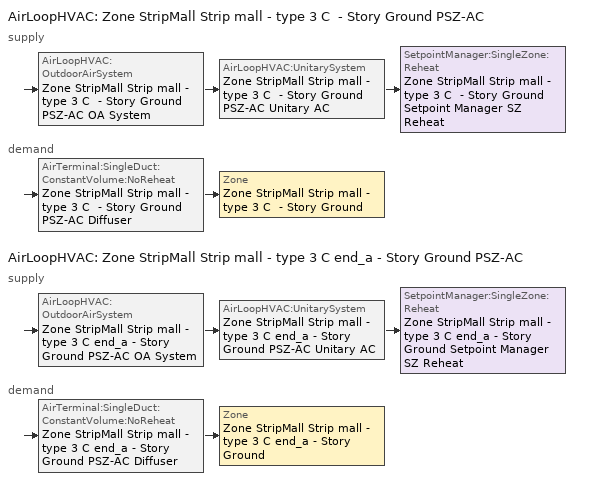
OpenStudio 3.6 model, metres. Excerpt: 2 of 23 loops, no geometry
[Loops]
AirLoopHVAC 'Zone StripMall Strip mall - type 3 C  - Story Ground PSZ-AC'
 supply: AirLoopHVAC:OutdoorAirSystem 'Zone StripMall Strip mall - type 3 C  - Story Ground PSZ-AC OA System' > AirLoopHVAC:UnitarySystem 'Zone StripMall Strip mall - type 3 C  - Story Ground PSZ-AC Unitary AC' > SetpointManager:SingleZone:Reheat 'Zone StripMall Strip mall - type 3 C  - Story Ground Setpoint Manager SZ Reheat'
 demand: AirTerminal:SingleDuct:ConstantVolume:NoReheat 'Zone StripMall Strip mall - type 3 C  - Story Ground PSZ-AC Diffuser' > Zone 'Zone StripMall Strip mall - type 3 C  - Story Ground'
AirLoopHVAC 'Zone StripMall Strip mall - type 3 C end_a - Story Ground PSZ-AC'
 supply: AirLoopHVAC:OutdoorAirSystem 'Zone StripMall Strip mall - type 3 C end_a - Story Ground PSZ-AC OA System' > AirLoopHVAC:UnitarySystem 'Zone StripMall Strip mall - type 3 C end_a - Story Ground PSZ-AC Unitary AC' > SetpointManager:SingleZone:Reheat 'Zone StripMall Strip mall - type 3 C end_a - Story Ground Setpoint Manager SZ Reheat'
 demand: AirTerminal:SingleDuct:ConstantVolume:NoReheat 'Zone StripMall Strip mall - type 3 C end_a - Story Ground PSZ-AC Diffuser' > Zone 'Zone StripMall Strip mall - type 3 C end_a - Story Ground'
[Sizing:Zone] Zone Cooling Design Supply Air Temperature Input Method=SupplyAirTemperature; Zone Cooling Design Supply Air Temperature {C}=12.7778; Zone Cooling Design Supply Air Temperature Difference {deltaC}=11.11; Zone Heating Design Supply Air Temperature Input Method=SupplyAirTemperature; Zone Heating Design Supply Air Temperature {C}=50; Zone Heating Design Supply Air Temperature Difference {deltaC}=11.11; Zone Cooling Design Supply Air Humidity Ratio {kg-H2O/kg-air}=0.0085; Zone Heating Design Supply Air Humidity Ratio {kg-H2O/kg-air}=0.008; Cooling Design Air Flow Method=DesignDay; Heating Design Air Flow Method=DesignDay; Account for Dedicated Outdoor Air System=No; Dedicated Outdoor Air System Control Strategy=NeutralSupplyAir; Dedicated Outdoor Air Low Setpoint Temperature for Design {C}=autosize; Dedicated Outdoor Air High Setpoint Temperature for Design {C}=autosize; Zone Load Sizing Method=Sensible Load Only No Latent Load; Zone Latent Cooling Design Supply Air Humidity Ratio Input Method=HumidityRatioDifference; Zone Cooling Design Supply Air Humidity Ratio Difference {kgWater/kgDryAir}=0.005; Zone Latent Heating Design Supply Air Humidity Ratio Input Method=HumidityRatioDifference; Zone Humidification Design Supply Air Humidity Ratio Difference {kgWater/kgDryAir}=0.005
Zone StripMall Strip mall - type 3 C end_a - Story Ground; Zone StripMall Strip mall - type 3 C  - Story Ground
[Zone equipment]
Zone StripMall Strip mall - type 3 C end_a - Story Ground: Zone StripMall Strip mall - type 3 C end_a - Story Ground PSZ-AC Diffuser
Zone StripMall Strip mall - type 3 C  - Story Ground: Zone StripMall Strip mall - type 3 C  - Story Ground PSZ-AC Diffuser
[AirLoopHVAC] Design Supply Air Flow Rate {m3/s}=autosize; Design Return Air Flow Fraction of Supply Air Flow=1
Name | Availability Schedule
Zone StripMall Strip mall - type 3 C  - Story Ground PSZ-AC | Zone StripMall Strip mall - type 3 C  - Story Ground PSZ-AC Occ Sch
Zone StripMall Strip mall - type 3 C end_a - Story Ground PSZ-AC | Zone StripMall Strip mall - type 3 C end_a - Story Ground PSZ-AC Occ Sch
[Sizing:System] Type of Load to Size On=Sensible; Design Outdoor Air Flow Rate {m3/s}=Autosize; Central Heating Maximum System Air Flow Ratio=1; Preheat Design Temperature {C}=7.22222; Preheat Design Humidity Ratio {kg-H2O/kg-Air}=0.008; Precool Design Temperature {C}=12.7778; Precool Design Humidity Ratio {kg-H2O/kg-Air}=0.008; Central Cooling Design Supply Air Temperature {C}=12.7778; Central Heating Design Supply Air Temperature {C}=50; Sizing Option=Coincident; 100% Outdoor Air in Cooling=No; 100% Outdoor Air in Heating=No; Central Cooling Design Supply Air Humidity Ratio {kg-H2O/kg-Air}=0.0085; Central Heating Design Supply Air Humidity Ratio {kg-H2O/kg-Air}=0.008; Cooling Design Air Flow Method=DesignDay; Heating Design Air Flow Method=DesignDay; System Outdoor Air Method=ZoneSum; Zone Maximum Outdoor Air Fraction=1; Cooling Supply Air Flow Rate Per Floor Area {m3/s-m2}=0.00996765; Cooling Fraction of Autosized Cooling Supply Air Flow Rate=1; Cooling Supply Air Flow Rate Per Unit Cooling Capacity {m3/s-W}=3.94755e-05; Heating Supply Air Flow Rate Per Floor Area {m3/s-m2}=0.00996765; Heating Fraction of Autosized Heating Supply Air Flow Rate=1; Heating Fraction of Autosized Cooling Supply Air Flow Rate=1; Heating Supply Air Flow Rate Per Unit Heating Capacity {m3/s-W}=3.15882e-05; Cooling Design Capacity Method=CoolingDesignCapacity; Cooling Design Capacity {W}=autosize; Cooling Design Capacity Per Floor Area {W/m2}=234.7; Fraction of Autosized Cooling Design Capacity=1; Heating Design Capacity Method=HeatingDesignCapacity; Heating Design Capacity {W}=autosize; Heating Design Capacity Per Floor Area {W/m2}=157; Fraction of Autosized Heating Design Capacity=1; Central Cooling Capacity Control Method=OnOff; Occupant Diversity=autosize
Zone StripMall Strip mall - type 3 C  - Story Ground PSZ-AC; Zone StripMall Strip mall - type 3 C end_a - Story Ground PSZ-AC
[SetpointManager:SingleZone:Reheat] Minimum Supply Air Temperature {C}=12.7778; Maximum Supply Air Temperature {C}=50
Name | Control Zone | Setpoint Node or NodeList
Zone StripMall Strip mall - type 3 C  - Story Ground Setpoint Manager SZ Reheat | Zone StripMall Strip mall - type 3 C  - Story Ground | Zone StripMall Strip mall - type 3 C  - Story Ground PSZ-AC Supply Outlet Node
Zone StripMall Strip mall - type 3 C end_a - Story Ground Setpoint Manager SZ Reheat | Zone StripMall Strip mall - type 3 C end_a - Story Ground | Zone StripMall Strip mall - type 3 C end_a - Story Ground PSZ-AC Supply Outlet Node
[Coil:Heating:Gas] Availability Schedule=Always On Discrete; Gas Burner Efficiency=0.8; Nominal Capacity {W}=AutoSize; Parasitic Electric Load {W}=0; Parasitic Gas Load {W}=0
Zone StripMall Strip mall - type 3 C  - Story Ground PSZ-AC Gas Htg Coil 23kBtu/hr 0.8 Thermal Eff; Zone StripMall Strip mall - type 3 C end_a - Story Ground PSZ-AC Gas Htg Coil 44kBtu/hr 0.8 Thermal Eff
[Coil:Heating:Electric] Availability Schedule=Always Off Discrete; Efficiency=1; Nominal Capacity {W}=0
Zone StripMall Strip mall - type 3 C  - Story Ground PSZ-AC No Heat; Zone StripMall Strip mall - type 3 C end_a - Story Ground PSZ-AC No Heat
[Coil:Cooling:DX:SingleSpeed] Availability Schedule=Always On Discrete; Rated Total Cooling Capacity {W}=autosize; Rated Sensible Heat Ratio=autosize; Rated COP {W/W}=3.14722; Rated Air Flow Rate {m3/s}=autosize; Rated Evaporator Fan Power Per Volume Flow Rate 2017 {W/(m3/s)}=773.3; Rated Evaporator Fan Power Per Volume Flow Rate 2023 {W/(m3/s)}=934.4; Total Cooling Capacity Function of Temperature Curve=DOE Ref DX Clg Coil Cool-Cap-fT; Total Cooling Capacity Function of Flow Fraction Curve=DOE Ref DX Clg Coil Cool-CAP-fFlow; Energy Input Ratio Function of Temperature Curve=DOE Ref DX Clg Coil Cool-EIR-fT; Energy Input Ratio Function of Flow Fraction Curve=DOE Ref DX Clg Coil Cool-EIR-fFlow; Part Load Fraction Correlation Curve=DOE Ref DX Clg Coil Cool-PLF-fPLR; Minimum Outdoor Dry-Bulb Temperature for Compressor Operation {C}=-25; Nominal Time for Condensate Removal to Begin {s}=0; Ratio of Initial Moisture Evaporation Rate and Steady State Latent Capacity=0; Maximum Cycling Rate {cycles/hr}=0; Latent Capacity Time Constant {s}=0; Condenser Type=AirCooled; Evaporative Condenser Effectiveness=0.9; Evaporative Condenser Air Flow Rate {m3/s}=autosize; Evaporative Condenser Pump Rated Power Consumption {W}=autosize; Crankcase Heater Capacity {W}=0; Maximum Outdoor Dry-Bulb Temperature for Crankcase Heater Operation {C}=10; Basin Heater Capacity {W/K}=0; Basin Heater Setpoint Temperature {C}=2
Zone StripMall Strip mall - type 3 C  - Story Ground PSZ-AC 1spd DX AC Clg Coil 12kBtu/hr 9.7SEER; Zone StripMall Strip mall - type 3 C end_a - Story Ground PSZ-AC 1spd DX AC Clg Coil 23kBtu/hr 9.7SEER
[Fan:OnOff] Availability Schedule=Always On Discrete; Fan Total Efficiency=0.53625; Pressure Rise {Pa}=622.722; Maximum Flow Rate {m3/s}=autosize; Motor Efficiency=0.825; Motor In Airstream Fraction=1
Name | Fan Power Ratio Function of Speed Ratio Curve | Fan Efficiency Ratio Function of Speed Ratio Curve
Zone StripMall Strip mall - type 3 C  - Story Ground PSZ-AC Fan | Fan On Off Power Curve 16 | Fan On Off Efficiency Curve 16
Zone StripMall Strip mall - type 3 C end_a - Story Ground PSZ-AC Fan | Fan On Off Power Curve 17 | Fan On Off Efficiency Curve 17
[AirLoopHVAC:UnitarySystem] Control Type=Load; Dehumidification Control Type=None; Availability Schedule=Always On Discrete; Fan Placement=DrawThrough; DX Heating Coil Sizing Ratio=1; Use DOAS DX Cooling Coil=No; DOAS DX Cooling Coil Leaving Minimum Air Temperature {C}=2; Latent Load Control=SensibleOnlyLoadControl; Supply Air Flow Rate During Cooling Operation {m3/s}=Autosize; Supply Air Flow Rate During Heating Operation {m3/s}=Autosize; Supply Air Flow Rate When No Cooling or Heating is Required {m3/s}=Autosize; Maximum Supply Air Temperature {C}=80; Maximum Outdoor Dry-Bulb Temperature for Supplemental Heater Operation {C}=21; Maximum Cycling Rate {cycles/hr}=2.5; Heat Pump Time Constant {s}=60; Fraction of On-Cycle Power Use=0.01; Heat Pump Fan Delay Time {s}=60; Ancilliary On-Cycle Electric Power {W}=0; Ancilliary Off-Cycle Electric Power {W}=0
Name | Controlling Zone or Thermostat Location | Supply Fan | Supply Air Fan Operating Mode Schedule | Heating Coil | Cooling Coil | Supplemental Heating Coil
Zone StripMall Strip mall - type 3 C  - Story Ground PSZ-AC Unitary AC | Zone StripMall Strip mall - type 3 C  - Story Ground | Zone StripMall Strip mall - type 3 C  - Story Ground PSZ-AC Fan | Zone StripMall Strip mall - type 3 C  - Story Ground PSZ-AC_night_fancycle_schedule | Zone StripMall Strip mall - type 3 C  - Story Ground PSZ-AC Gas Htg Coil 23kBtu/hr 0.8 Thermal Eff | Zone StripMall Strip mall - type 3 C  - Story Ground PSZ-AC 1spd DX AC Clg Coil 12kBtu/hr 9.7SEER | Zone StripMall Strip mall - type 3 C  - Story Ground PSZ-AC No Heat
Zone StripMall Strip mall - type 3 C end_a - Story Ground PSZ-AC Unitary AC | Zone StripMall Strip mall - type 3 C end_a - Story Ground | Zone StripMall Strip mall - type 3 C end_a - Story Ground PSZ-AC Fan | Zone StripMall Strip mall - type 3 C end_a - Story Ground PSZ-AC_night_fancycle_schedule | Zone StripMall Strip mall - type 3 C end_a - Story Ground PSZ-AC Gas Htg Coil 44kBtu/hr 0.8 Thermal Eff | Zone StripMall Strip mall - type 3 C end_a - Story Ground PSZ-AC 1spd DX AC Clg Coil 23kBtu/hr 9.7SEER | Zone StripMall Strip mall - type 3 C end_a - Story Ground PSZ-AC No Heat
[Controller:OutdoorAir] Minimum Outdoor Air Flow Rate {m3/s}=autosize; Maximum Outdoor Air Flow Rate {m3/s}=Autosize; Economizer Control Type=NoEconomizer; Economizer Control Action Type=ModulateFlow; Economizer Maximum Limit Dry-Bulb Temperature {C}=28; Economizer Maximum Limit Enthalpy {J/kg}=64000; Lockout Type=LockoutWithCompressor; Minimum Limit Type=FixedMinimum; High Humidity Control=No; Heat Recovery Bypass Control Type=BypassWhenWithinEconomizerLimits
Name | Minimum Outdoor Air Schedule | Controller Mechanical Ventilation
Zone StripMall Strip mall - type 3 C  - Story Ground PSZ-AC OA System Controller | Zone StripMall Strip mall - type 3 C  - Story Ground PSZ-AC_night_novent_schedule | Controller Mechanical Ventilation 17
Zone StripMall Strip mall - type 3 C end_a - Story Ground PSZ-AC OA System Controller | Zone StripMall Strip mall - type 3 C end_a - Story Ground PSZ-AC_night_novent_schedule | Controller Mechanical Ventilation 18
[Controller:MechanicalVentilation] Availability Schedule=Always On Discrete
Controller Mechanical Ventilation 17; Controller Mechanical Ventilation 18
[AirLoopHVAC:OutdoorAirSystem]
Name | Controller
Zone StripMall Strip mall - type 3 C  - Story Ground PSZ-AC OA System | Zone StripMall Strip mall - type 3 C  - Story Ground PSZ-AC OA System Controller
Zone StripMall Strip mall - type 3 C end_a - Story Ground PSZ-AC OA System | Zone StripMall Strip mall - type 3 C end_a - Story Ground PSZ-AC OA System Controller
[AirTerminal:SingleDuct:ConstantVolume:NoReheat] Availability Schedule=Always On Discrete; Maximum Air Flow Rate {m3/s}=AutoSize
Zone StripMall Strip mall - type 3 C  - Story Ground PSZ-AC Diffuser; Zone StripMall Strip mall - type 3 C end_a - Story Ground PSZ-AC Diffuser
[Schedule:Ruleset]
Name | Default Day Schedule | Summer Design Day Schedule | Winter Design Day Schedule
Zone StripMall Strip mall - type 3 C  - Story Ground PSZ-AC Occ Sch | Zone StripMall Strip mall - type 3 C  - Story Ground PSZ-AC Occ Sch Default | Zone StripMall Strip mall - type 3 C  - Story Ground PSZ-AC Occ Sch Summer Design Day | Zone StripMall Strip mall - type 3 C  - Story Ground PSZ-AC Occ Sch Winter Design Day
Zone StripMall Strip mall - type 3 C end_a - Story Ground PSZ-AC Occ Sch | Zone StripMall Strip mall - type 3 C end_a - Story Ground PSZ-AC Occ Sch Default | Zone StripMall Strip mall - type 3 C end_a - Story Ground PSZ-AC Occ Sch Summer Design Day | Zone StripMall Strip mall - type 3 C end_a - Story Ground PSZ-AC Occ Sch Winter Design Day
Zone StripMall Strip mall - type 3 C  - Story Ground PSZ-AC_night_novent_schedule | Zone StripMall Strip mall - type 3 C  - Story Ground PSZ-AC Occ Sch Default 2 | Zone StripMall Strip mall - type 3 C  - Story Ground PSZ-AC Occ Sch Summer Design Day 2 | Zone StripMall Strip mall - type 3 C  - Story Ground PSZ-AC Occ Sch Winter Design Day 2
Zone StripMall Strip mall - type 3 C  - Story Ground PSZ-AC_night_fancycle_schedule | Zone StripMall Strip mall - type 3 C  - Story Ground PSZ-AC Occ Sch Default 3 | Zone StripMall Strip mall - type 3 C  - Story Ground PSZ-AC Occ Sch Summer Design Day 3 | Zone StripMall Strip mall - type 3 C  - Story Ground PSZ-AC Occ Sch Winter Design Day 3
Zone StripMall Strip mall - type 3 C end_a - Story Ground PSZ-AC_night_novent_schedule | Zone StripMall Strip mall - type 3 C end_a - Story Ground PSZ-AC Occ Sch Default 2 | Zone StripMall Strip mall - type 3 C end_a - Story Ground PSZ-AC Occ Sch Summer Design Day 2 | Zone StripMall Strip mall - type 3 C end_a - Story Ground PSZ-AC Occ Sch Winter Design Day 2
Zone StripMall Strip mall - type 3 C end_a - Story Ground PSZ-AC_night_fancycle_schedule | Zone StripMall Strip mall - type 3 C end_a - Story Ground PSZ-AC Occ Sch Default 3 | Zone StripMall Strip mall - type 3 C end_a - Story Ground PSZ-AC Occ Sch Summer Design Day 3 | Zone StripMall Strip mall - type 3 C end_a - Story Ground PSZ-AC Occ Sch Winter Design Day 3
[Schedule:Day]
Zone StripMall Strip mall - type 3 C  - Story Ground PSZ-AC Occ Sch Default; Zone StripMall Strip mall - type 3 C end_a - Story Ground PSZ-AC Occ Sch Default; Zone StripMall Strip mall - type 3 C  - Story Ground PSZ-AC Occ Sch Default 2; Zone StripMall Strip mall - type 3 C  - Story Ground PSZ-AC Occ Sch Default 3; Zone StripMall Strip mall - type 3 C end_a - Story Ground PSZ-AC Occ Sch Default 2; Zone StripMall Strip mall - type 3 C end_a - Story Ground PSZ-AC Occ Sch Default 3: 3, 20, 1, 8, 39, 0, 14, 39, 1, 15, 0, 0, 24, 0, 1
Zone StripMall Strip mall - type 3 C  - Story Ground PSZ-AC Occ Sch Winter Design Day; Zone StripMall Strip mall - type 3 C  - Story Ground PSZ-AC Occ Sch Summer Design Day; Zone StripMall Strip mall - type 3 C end_a - Story Ground PSZ-AC Occ Sch Winter Design Day; Zone StripMall Strip mall - type 3 C end_a - Story Ground PSZ-AC Occ Sch Summer Design Day; Zone StripMall Strip mall - type 3 C  - Story Ground PSZ-AC Occ Sch Summer Design Day 2; Zone StripMall Strip mall - type 3 C  - Story Ground PSZ-AC Occ Sch Winter Design Day 2; Zone StripMall Strip mall - type 3 C  - Story Ground PSZ-AC Occ Sch Summer Design Day 3; Zone StripMall Strip mall - type 3 C  - Story Ground PSZ-AC Occ Sch Winter Design Day 3; Zone StripMall Strip mall - type 3 C end_a - Story Ground PSZ-AC Occ Sch Summer Design Day 2; Zone StripMall Strip mall - type 3 C end_a - Story Ground PSZ-AC Occ Sch Winter Design Day 2; Zone StripMall Strip mall - type 3 C end_a - Story Ground PSZ-AC Occ Sch Summer Design Day 3; Zone StripMall Strip mall - type 3 C end_a - Story Ground PSZ-AC Occ Sch Winter Design Day 3: 24, 0, 1
Zone StripMall Strip mall - type 3 C  - Story Ground PSZ-AC Occ Sch Saturday; Zone StripMall Strip mall - type 3 C end_a - Story Ground PSZ-AC Occ Sch Saturday; Zone StripMall Strip mall - type 3 C  - Story Ground PSZ-AC Occ Sch Saturday 2; Zone StripMall Strip mall - type 3 C  - Story Ground PSZ-AC Occ Sch Saturday 3; Zone StripMall Strip mall - type 3 C end_a - Story Ground PSZ-AC Occ Sch Saturday 2; Zone StripMall Strip mall - type 3 C end_a - Story Ground PSZ-AC Occ Sch Saturday 3: 6, 35, 0, 15, 44, 1, 24, 0, 0
Zone StripMall Strip mall - type 3 C  - Story Ground PSZ-AC Occ Sch Sunday; Zone StripMall Strip mall - type 3 C end_a - Story Ground PSZ-AC Occ Sch Sunday; Zone StripMall Strip mall - type 3 C  - Story Ground PSZ-AC Occ Sch Sunday 2; Zone StripMall Strip mall - type 3 C  - Story Ground PSZ-AC Occ Sch Sunday 3; Zone StripMall Strip mall - type 3 C end_a - Story Ground PSZ-AC Occ Sch Sunday 2; Zone StripMall Strip mall - type 3 C end_a - Story Ground PSZ-AC Occ Sch Sunday 3: 8, 34, 0, 14, 44, 1, 24, 0, 0
[Schedule:Rule] Date Specification Type=DateRange; Start Month=1; Start Day=1; End Month=12; End Day=31
Name | Schedule Ruleset | Rule Order | Day Schedule | Apply Saturday | Apply Sunday
Zone StripMall Strip mall - type 3 C  - Story Ground PSZ-AC Occ Sch Saturday Rule | Zone StripMall Strip mall - type 3 C  - Story Ground PSZ-AC Occ Sch | 1 | Zone StripMall Strip mall - type 3 C  - Story Ground PSZ-AC Occ Sch Saturday | Yes
Zone StripMall Strip mall - type 3 C  - Story Ground PSZ-AC Occ Sch Sunday Rule | Zone StripMall Strip mall - type 3 C  - Story Ground PSZ-AC Occ Sch | 0 | Zone StripMall Strip mall - type 3 C  - Story Ground PSZ-AC Occ Sch Sunday |  | Yes
Zone StripMall Strip mall - type 3 C end_a - Story Ground PSZ-AC Occ Sch Saturday Rule | Zone StripMall Strip mall - type 3 C end_a - Story Ground PSZ-AC Occ Sch | 1 | Zone StripMall Strip mall - type 3 C end_a - Story Ground PSZ-AC Occ Sch Saturday | Yes
Zone StripMall Strip mall - type 3 C end_a - Story Ground PSZ-AC Occ Sch Sunday Rule | Zone StripMall Strip mall - type 3 C end_a - Story Ground PSZ-AC Occ Sch | 0 | Zone StripMall Strip mall - type 3 C end_a - Story Ground PSZ-AC Occ Sch Sunday |  | Yes
Zone StripMall Strip mall - type 3 C  - Story Ground PSZ-AC Occ Sch Sunday Rule 2 | Zone StripMall Strip mall - type 3 C  - Story Ground PSZ-AC_night_novent_schedule | 0 | Zone StripMall Strip mall - type 3 C  - Story Ground PSZ-AC Occ Sch Sunday 2 |  | Yes
Zone StripMall Strip mall - type 3 C  - Story Ground PSZ-AC Occ Sch Saturday Rule 2 | Zone StripMall Strip mall - type 3 C  - Story Ground PSZ-AC_night_novent_schedule | 1 | Zone StripMall Strip mall - type 3 C  - Story Ground PSZ-AC Occ Sch Saturday 2 | Yes
Zone StripMall Strip mall - type 3 C  - Story Ground PSZ-AC Occ Sch Sunday Rule 3 | Zone StripMall Strip mall - type 3 C  - Story Ground PSZ-AC_night_fancycle_schedule | 0 | Zone StripMall Strip mall - type 3 C  - Story Ground PSZ-AC Occ Sch Sunday 3 |  | Yes
Zone StripMall Strip mall - type 3 C  - Story Ground PSZ-AC Occ Sch Saturday Rule 3 | Zone StripMall Strip mall - type 3 C  - Story Ground PSZ-AC_night_fancycle_schedule | 1 | Zone StripMall Strip mall - type 3 C  - Story Ground PSZ-AC Occ Sch Saturday 3 | Yes
Zone StripMall Strip mall - type 3 C end_a - Story Ground PSZ-AC Occ Sch Sunday Rule 2 | Zone StripMall Strip mall - type 3 C end_a - Story Ground PSZ-AC_night_novent_schedule | 0 | Zone StripMall Strip mall - type 3 C end_a - Story Ground PSZ-AC Occ Sch Sunday 2 |  | Yes
Zone StripMall Strip mall - type 3 C end_a - Story Ground PSZ-AC Occ Sch Saturday Rule 2 | Zone StripMall Strip mall - type 3 C end_a - Story Ground PSZ-AC_night_novent_schedule | 1 | Zone StripMall Strip mall - type 3 C end_a - Story Ground PSZ-AC Occ Sch Saturday 2 | Yes
Zone StripMall Strip mall - type 3 C end_a - Story Ground PSZ-AC Occ Sch Sunday Rule 3 | Zone StripMall Strip mall - type 3 C end_a - Story Ground PSZ-AC_night_fancycle_schedule | 0 | Zone StripMall Strip mall - type 3 C end_a - Story Ground PSZ-AC Occ Sch Sunday 3 |  | Yes
Zone StripMall Strip mall - type 3 C end_a - Story Ground PSZ-AC Occ Sch Saturday Rule 3 | Zone StripMall Strip mall - type 3 C end_a - Story Ground PSZ-AC_night_fancycle_schedule | 1 | Zone StripMall Strip mall - type 3 C end_a - Story Ground PSZ-AC Occ Sch Saturday 3 | Yes
[Schedule:Constant]
Name | Value
Always On Discrete | 1
Always Off Discrete | 0
[Curve:Exponent] Coefficient1 Constant=1; Coefficient2 Constant=0; Coefficient3 Constant=0; Minimum Value of x=0; Maximum Value of x=1
Fan On Off Power Curve 16; Fan On Off Power Curve 17
[Curve:Cubic] Coefficient1 Constant=1; Coefficient2 x=0; Coefficient3 x**2=0; Coefficient4 x**3=0
Name | Minimum Value of x | Maximum Value of x
Fan On Off Efficiency Curve 16; Fan On Off Efficiency Curve 17 | 0 | 1
DOE Ref DX Clg Coil Cool-CAP-fFlow; DOE Ref DX Clg Coil Cool-EIR-fFlow | -100 | 100
[Curve:Biquadratic] Minimum Value of x=-100; Maximum Value of x=100; Minimum Value of y=-100; Maximum Value of y=100
Name | Coefficient1 Constant | Coefficient2 x | Coefficient3 x**2 | Coefficient4 y | Coefficient5 y**2 | Coefficient6 x*y
DOE Ref DX Clg Coil Cool-Cap-fT | 0.971212 | -0.0152755 | 0.00144345 | -0.00039321 | -6.8364e-06 | -0.000290596
DOE Ref DX Clg Coil Cool-EIR-fT | 0.286871 | 0.0239022 | -0.000810648 | 0.0134585 | 0.000338936 | -0.000487004
[Curve:Quadratic]
DOE Ref DX Clg Coil Cool-PLF-fPLR: Coefficient1 Constant=0.909496; Coefficient2 x=0.0986477; Coefficient3 x**2=-0.00819488; Minimum Value of x=0; Maximum Value of x=1
